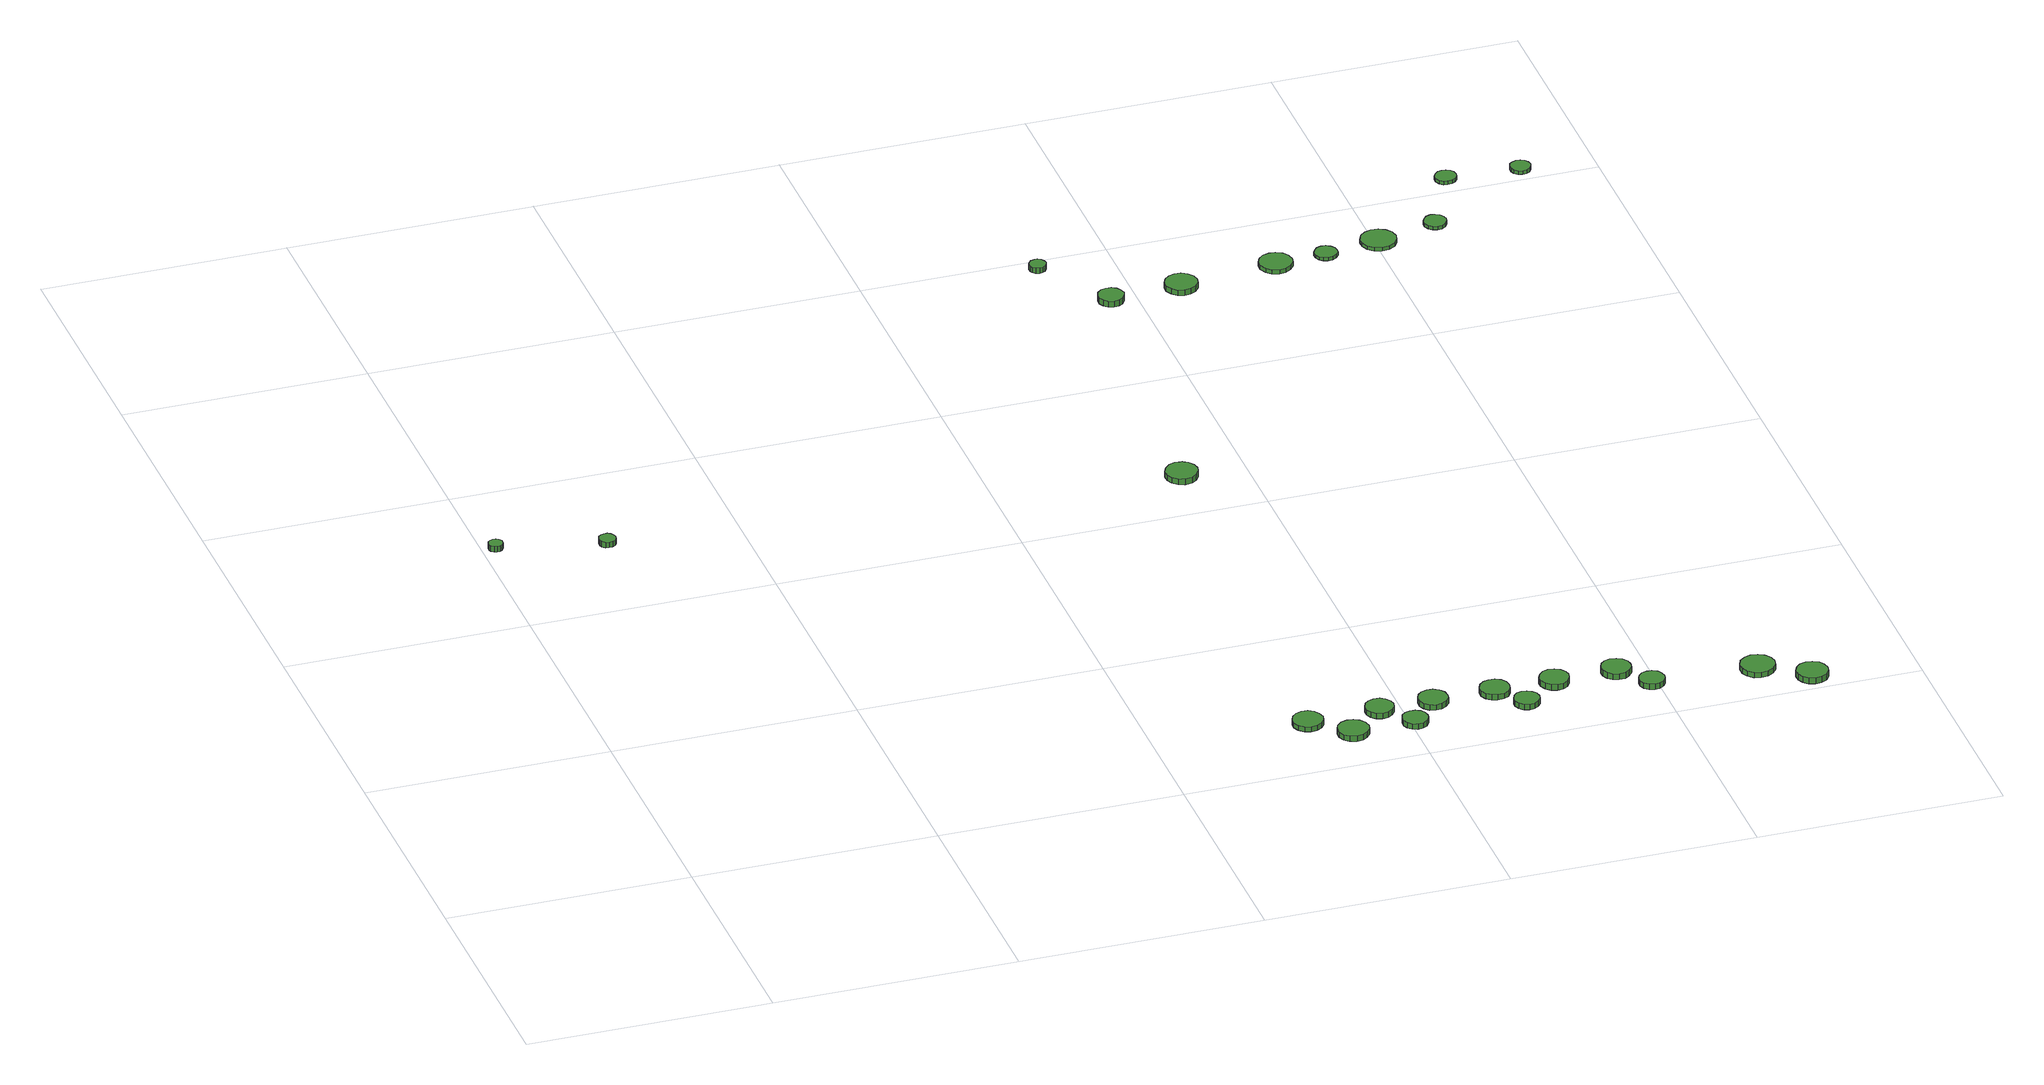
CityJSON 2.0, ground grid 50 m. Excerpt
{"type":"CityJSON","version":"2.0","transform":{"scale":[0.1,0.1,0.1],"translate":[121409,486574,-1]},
"CityObjects":{
"tree1":{"type":"SolitaryVegetationObject","attributes":{"function":"something"},"geometry":[{"type":"MultiSurface","lod":"1","boundaries":[[[0,1,2,3,4,5,6,7,8,9,10,11,12,13,14]],[[15,16,17,18,19,20,21,22,23,24,25,26,27,28,29]],[[0,29,28,1]],[[1,28,27,2]],[[2,27,26,3]],[[3,26,25,4]],[[4,25,24,5]],[[5,24,23,6]],[[6,23,22,7]],[[7,22,21,8]],[[8,21,20,9]],[[9,20,19,10]],[[10,19,18,11]],[[11,18,17,12]],[[12,17,16,13]],[[13,16,15,14]],[[14,15,29,0]]]}]},
"tree2":{"type":"SolitaryVegetationObject","attributes":{"function":"something"},"geometry":[{"type":"MultiSurface","lod":"1","boundaries":[[[30,31,32,33,34,35,36,37,38,39,40,41,42,43,44]],[[45,46,47,48,49,50,51,52,53,54,55,56,57,58,59]],[[30,59,58,31]],[[31,58,57,32]],[[32,57,56,33]],[[33,56,55,34]],[[34,55,54,35]],[[35,54,53,36]],[[36,53,52,37]],[[37,52,51,38]],[[38,51,50,39]],[[39,50,49,40]],[[40,49,48,41]],[[41,48,47,42]],[[42,47,46,43]],[[43,46,45,44]],[[44,45,59,30]]]}]},
"tree3":{"type":"SolitaryVegetationObject","attributes":{"function":"something"},"geometry":[{"type":"MultiSurface","lod":"1","boundaries":[[[60,61,62,63,64,65,66,67,68,69,70,71,72,73,74]],[[75,76,77,78,79,80,81,82,83,84,85,86,87,88,89]],[[60,89,88,61]],[[61,88,87,62]],[[62,87,86,63]],[[63,86,85,64]],[[64,85,84,65]],[[65,84,83,66]],[[66,83,82,67]],[[67,82,81,68]],[[68,81,80,69]],[[69,80,79,70]],[[70,79,78,71]],[[71,78,77,72]],[[72,77,76,73]],[[73,76,75,74]],[[74,75,89,60]]]}]},
"tree4":{"type":"SolitaryVegetationObject","attributes":{"function":"something"},"geometry":[{"type":"MultiSurface","lod":"1","boundaries":[[[90,91,92,93,94,95,96,97,98,99,100,101,102,103,104]],[[105,106,107,108,109,110,111,112,113,114,115,116,117,118,119]],[[90,119,118,91]],[[91,118,117,92]],[[92,117,116,93]],[[93,116,115,94]],[[94,115,114,95]],[[95,114,113,96]],[[96,113,112,97]],[[97,112,111,98]],[[98,111,110,99]],[[99,110,109,100]],[[100,109,108,101]],[[101,108,107,102]],[[102,107,106,103]],[[103,106,105,104]],[[104,105,119,90]]]}]},
"tree5":{"type":"SolitaryVegetationObject","attributes":{"function":"something"},"geometry":[{"type":"MultiSurface","lod":"1","boundaries":[[[120,121,122,123,124,125,126,127,128,129,130,131,132,133,134]],[[135,136,137,138,139,140,141,142,143,144,145,146,147,148,149]],[[120,149,148,121]],[[121,148,147,122]],[[122,147,146,123]],[[123,146,145,124]],[[124,145,144,125]],[[125,144,143,126]],[[126,143,142,127]],[[127,142,141,128]],[[128,141,140,129]],[[129,140,139,130]],[[130,139,138,131]],[[131,138,137,132]],[[132,137,136,133]],[[133,136,135,134]],[[134,135,149,120]]]}]},
"tree6":{"type":"SolitaryVegetationObject","attributes":{"function":"something"},"geometry":[{"type":"MultiSurface","lod":"1","boundaries":[[[150,151,152,153,154,155,156,157,158,159,160,161,162,163,164]],[[165,166,167,168,169,170,171,172,173,174,175,176,177,178,179]],[[150,179,178,151]],[[151,178,177,152]],[[152,177,176,153]],[[153,176,175,154]],[[154,175,174,155]],[[155,174,173,156]],[[156,173,172,157]],[[157,172,171,158]],[[158,171,170,159]],[[159,170,169,160]],[[160,169,168,161]],[[161,168,167,162]],[[162,167,166,163]],[[163,166,165,164]],[[164,165,179,150]]]}]},
"tree7":{"type":"SolitaryVegetationObject","attributes":{"function":"something"},"geometry":[{"type":"MultiSurface","lod":"1","boundaries":[[[180,181,182,183,184,185,186,187,188,189,190,191,192,193,194]],[[195,196,197,198,199,200,201,202,203,204,205,206,207,208,209]],[[180,209,208,181]],[[181,208,207,182]],[[182,207,206,183]],[[183,206,205,184]],[[184,205,204,185]],[[185,204,203,186]],[[186,203,202,187]],[[187,202,201,188]],[[188,201,200,189]],[[189,200,199,190]],[[190,199,198,191]],[[191,198,197,192]],[[192,197,196,193]],[[193,196,195,194]],[[194,195,209,180]]]}]},
"tree8":{"type":"SolitaryVegetationObject","attributes":{"function":"something"},"geometry":[{"type":"MultiSurface","lod":"1","boundaries":[[[210,211,212,213,214,215,216,217,218,219,220,221,222,223,224]],[[225,226,227,228,229,230,231,232,233,234,235,236,237,238,239]],[[210,239,238,211]],[[211,238,237,212]],[[212,237,236,213]],[[213,236,235,214]],[[214,235,234,215]],[[215,234,233,216]],[[216,233,232,217]],[[217,232,231,218]],[[218,231,230,219]],[[219,230,229,220]],[[220,229,228,221]],[[221,228,227,222]],[[222,227,226,223]],[[223,226,225,224]],[[224,225,239,210]]]}]},
"tree9":{"type":"SolitaryVegetationObject","attributes":{"function":"something"},"geometry":[{"type":"MultiSurface","lod":"1","boundaries":[[[240,241,242,243,244,245,246,247,248,249,250,251,252,253,254]],[[255,256,257,258,259,260,261,262,263,264,265,266,267,268,269]],[[240,269,268,241]],[[241,268,267,242]],[[242,267,266,243]],[[243,266,265,244]],[[244,265,264,245]],[[245,264,263,246]],[[246,263,262,247]],[[247,262,261,248]],[[248,261,260,249]],[[249,260,259,250]],[[250,259,258,251]],[[251,258,257,252]],[[252,257,256,253]],[[253,256,255,254]],[[254,255,269,240]]]}]},
"tree10":{"type":"SolitaryVegetationObject","attributes":{"function":"something"},"geometry":[{"type":"MultiSurface","lod":"1","boundaries":[[[270,271,272,273,274,275,276,277,278,279,280,281,282,283,284]],[[285,286,287,288,289,290,291,292,293,294,295,296,297,298,299]],[[270,299,298,271]],[[271,298,297,272]],[[272,297,296,273]],[[273,296,295,274]],[[274,295,294,275]],[[275,294,293,276]],[[276,293,292,277]],[[277,292,291,278]],[[278,291,290,279]],[[279,290,289,280]],[[280,289,288,281]],[[281,288,287,282]],[[282,287,286,283]],[[283,286,285,284]],[[284,285,299,270]]]}]},
"tree11":{"type":"SolitaryVegetationObject","attributes":{"function":"something"},"geometry":[{"type":"MultiSurface","lod":"1","boundaries":[[[300,301,302,303,304,305,306,307,308,309,310,311,312,313,314]],[[315,316,317,318,319,320,321,322,323,324,325,326,327,328,329]],[[300,329,328,301]],[[301,328,327,302]],[[302,327,326,303]],[[303,326,325,304]],[[304,325,324,305]],[[305,324,323,306]],[[306,323,322,307]],[[307,322,321,308]],[[308,321,320,309]],[[309,320,319,310]],[[310,319,318,311]],[[311,318,317,312]],[[312,317,316,313]],[[313,316,315,314]],[[314,315,329,300]]]}]},
"tree12":{"type":"SolitaryVegetationObject","attributes":{"function":"something"},"geometry":[{"type":"MultiSurface","lod":"1","boundaries":[[[330,331,332,333,334,335,336,337,338,339,340,341,342,343,344]],[[345,346,347,348,349,350,351,352,353,354,355,356,357,358,359]],[[330,359,358,331]],[[331,358,357,332]],[[332,357,356,333]],[[333,356,355,334]],[[334,355,354,335]],[[335,354,353,336]],[[336,353,352,337]],[[337,352,351,338]],[[338,351,350,339]],[[339,350,349,340]],[[340,349,348,341]],[[341,348,347,342]],[[342,347,346,343]],[[343,346,345,344]],[[344,345,359,330]]]}]},
"tree13":{"type":"SolitaryVegetationObject","attributes":{"function":"something"},"geometry":[{"type":"MultiSurface","lod":"1","boundaries":[[[360,361,362,363,364,365,366,367,368,369,370,371,372,373,374]],[[375,376,377,378,379,380,381,382,383,384,385,386,387,388,389]],[[360,389,388,361]],[[361,388,387,362]],[[362,387,386,363]],[[363,386,385,364]],[[364,385,384,365]],[[365,384,383,366]],[[366,383,382,367]],[[367,382,381,368]],[[368,381,380,369]],[[369,380,379,370]],[[370,379,378,371]],[[371,378,377,372]],[[372,377,376,373]],[[373,376,375,374]],[[374,375,389,360]]]}]},
"tree14":{"type":"SolitaryVegetationObject","attributes":{"function":"something"},"geometry":[{"type":"MultiSurface","lod":"1","boundaries":[[[390,391,392,393,394,395,396,397,398,399,400,401,402,403,404]],[[405,406,407,408,409,410,411,412,413,414,415,416,417,418,419]],[[390,419,418,391]],[[391,418,417,392]],[[392,417,416,393]],[[393,416,415,394]],[[394,415,414,395]],[[395,414,413,396]],[[396,413,412,397]],[[397,412,411,398]],[[398,411,410,399]],[[399,410,409,400]],[[400,409,408,401]],[[401,408,407,402]],[[402,407,406,403]],[[403,406,405,404]],[[404,405,419,390]]]}]},
"tree15":{"type":"SolitaryVegetationObject","attributes":{"function":"something"},"geometry":[{"type":"MultiSurface","lod":"1","boundaries":[[[420,421,422,423,424,425,426,427,428,429,430,431,432,433,434]],[[435,436,437,438,439,440,441,442,443,444,445,446,447,448,449]],[[420,449,448,421]],[[421,448,447,422]],[[422,447,446,423]],[[423,446,445,424]],[[424,445,444,425]],[[425,444,443,426]],[[426,443,442,427]],[[427,442,441,428]],[[428,441,440,429]],[[429,440,439,430]],[[430,439,438,431]],[[431,438,437,432]],[[432,437,436,433]],[[433,436,435,434]],[[434,435,449,420]]]}]},
"tree16":{"type":"SolitaryVegetationObject","attributes":{"function":"something"},"geometry":[{"type":"MultiSurface","lod":"1","boundaries":[[[450,451,452,453,454,455,456,457,458,459,460,461,462,463,464]],[[465,466,467,468,469,470,471,472,473,474,475,476,477,478,479]],[[450,479,478,451]],[[451,478,477,452]],[[452,477,476,453]],[[453,476,475,454]],[[454,475,474,455]],[[455,474,473,456]],[[456,473,472,457]],[[457,472,471,458]],[[458,471,470,459]],[[459,470,469,460]],[[460,469,468,461]],[[461,468,467,462]],[[462,467,466,463]],[[463,466,465,464]],[[464,465,479,450]]]}]},
"tree17":{"type":"SolitaryVegetationObject","attributes":{"function":"something"},"geometry":[{"type":"MultiSurface","lod":"1","boundaries":[[[480,481,482,483,484,485,486,487,488,489,490,491,492,493,494]],[[495,496,497,498,499,500,501,502,503,504,505,506,507,508,509]],[[480,509,508,481]],[[481,508,507,482]],[[482,507,506,483]],[[483,506,505,484]],[[484,505,504,485]],[[485,504,503,486]],[[486,503,502,487]],[[487,502,501,488]],[[488,501,500,489]],[[489,500,499,490]],[[490,499,498,491]],[[491,498,497,492]],[[492,497,496,493]],[[493,496,495,494]],[[494,495,509,480]]]}]},
"tree18":{"type":"SolitaryVegetationObject","attributes":{"function":"something"},"geometry":[{"type":"MultiSurface","lod":"1","boundaries":[[[510,511,512,513,514,515,516,517,518,519,520,521,522,523,524]],[[525,526,527,528,529,530,531,532,533,534,535,536,537,538,539]],[[510,539,538,511]],[[511,538,537,512]],[[512,537,536,513]],[[513,536,535,514]],[[514,535,534,515]],[[515,534,533,516]],[[516,533,532,517]],[[517,532,531,518]],[[518,531,530,519]],[[519,530,529,520]],[[520,529,528,521]],[[521,528,527,522]],[[522,527,526,523]],[[523,526,525,524]],[[524,525,539,510]]]}]},
"tree19":{"type":"SolitaryVegetationObject","attributes":{"function":"something"},"geometry":[{"type":"MultiSurface","lod":"1","boundaries":[[[540,541,542,543,544,545,546,547,548,549,550,551,552,553,554]],[[555,556,557,558,559,560,561,562,563,564,565,566,567,568,569]],[[540,569,568,541]],[[541,568,567,542]],[[542,567,566,543]],[[543,566,565,544]],[[544,565,564,545]],[[545,564,563,546]],[[546,563,562,547]],[[547,562,561,548]],[[548,561,560,549]],[[549,560,559,550]],[[550,559,558,551]],[[551,558,557,552]],[[552,557,556,553]],[[553,556,555,554]],[[554,555,569,540]]]}]},
"tree20":{"type":"SolitaryVegetationObject","attributes":{"function":"something"},"geometry":[{"type":"MultiSurface","lod":"1","boundaries":[[[570,571,572,573,574,575,576,577,578,579,580,581,582,583,584]],[[585,586,587,588,589,590,591,592,593,594,595,596,597,598,599]],[[570,599,598,571]],[[571,598,597,572]],[[572,597,596,573]],[[573,596,595,574]],[[574,595,594,575]],[[575,594,593,576]],[[576,593,592,577]],[[577,592,591,578]],[[578,591,590,579]],[[579,590,589,580]],[[580,589,588,581]],[[581,588,587,582]],[[582,587,586,583]],[[583,586,585,584]],[[584,585,599,570]]]}]},
"tree21":{"type":"SolitaryVegetationObject","attributes":{"function":"something"},"geometry":[{"type":"MultiSurface","lod":"1","boundaries":[[[600,601,602,603,604,605,606,607,608,609,610,611,612,613,614]],[[615,616,617,618,619,620,621,622,623,624,625,626,627,628,629]],[[600,629,628,601]],[[601,628,627,602]],[[602,627,626,603]],[[603,626,625,604]],[[604,625,624,605]],[[605,624,623,606]],[[606,623,622,607]],[[607,622,621,608]],[[608,621,620,609]],[[609,620,619,610]],[[610,619,618,611]],[[611,618,617,612]],[[612,617,616,613]],[[613,616,615,614]],[[614,615,629,600]]]}]},
"tree22":{"type":"SolitaryVegetationObject","attributes":{"function":"something"},"geometry":[{"type":"MultiSurface","lod":"1","boundaries":[[[630,631,632,633,634,635,636,637,638,639,640,641,642,643,644]],[[645,646,647,648,649,650,651,652,653,654,655,656,657,658,659]],[[630,659,658,631]],[[631,658,657,632]],[[632,657,656,633]],[[633,656,655,634]],[[634,655,654,635]],[[635,654,653,636]],[[636,653,652,637]],[[637,652,651,638]],[[638,651,650,639]],[[639,650,649,640]],[[640,649,648,641]],[[641,648,647,642]],[[642,647,646,643]],[[643,646,645,644]],[[644,645,659,630]]]}]},
"tree23":{"type":"SolitaryVegetationObject","attributes":{"function":"something"},"geometry":[{"type":"MultiSurface","lod":"1","boundaries":[[[660,661,662,663,664,665,666,667,668,669,670,671,672,673,674]],[[675,676,677,678,679,680,681,682,683,684,685,686,687,688,689]],[[660,689,688,661]],[[661,688,687,662]],[[662,687,686,663]],[[663,686,685,664]],[[664,685,684,665]],[[665,684,683,666]],[[666,683,682,667]],[[667,682,681,668]],[[668,681,680,669]],[[669,680,679,670]],[[670,679,678,671]],[[671,678,677,672]],[[672,677,676,673]],[[673,676,675,674]],[[674,675,689,660]]]}]},
"tree24":{"type":"SolitaryVegetationObject","attributes":{"function":"something"},"geometry":[{"type":"MultiSurface","lod":"1","boundaries":[[[690,691,692,693,694,695,696,697,698,699,700,701,702,703,704]],[[705,706,707,708,709,710,711,712,713,714,715,716,717,718,719]],[[690,719,718,691]],[[691,718,717,692]],[[692,717,716,693]],[[693,716,715,694]],[[694,715,714,695]],[[695,714,713,696]],[[696,713,712,697]],[[697,712,711,698]],[[698,711,710,699]],[[699,710,709,700]],[[700,709,708,701]],[[701,708,707,702]],[[702,707,706,703]],[[703,706,705,704]],[[704,705,719,690]]]}]}
},
"vertices":[
[37,1278,31],[36,1284,31],[32,1289,31],[27,1292,31],[21,1293,31],[15,1291,31],[10,1287,31],[8,1282,31],[8,1275,31],[10,1270,31],[15,1266,31],[21,1264,31],[27,1264,31],[32,1267,31],[36,1272,31],[36,1272,19],[32,1267,19],[27,1264,19],[21,1264,19],[15,1266,19],[10,1270,19],[8,1275,19],[8,1282,19],[10,1287,19],[15,1291,19],[21,1293,19],[27,1292,19],[32,1289,19],[36,1284,19],[37,1278,19],
[254,1240,24],[252,1247,24],[248,1253,24],[242,1257,24],[235,1257,24],[228,1255,24],[222,1250,24],[220,1244,24],[220,1237,24],[222,1230,24],[228,1225,24],[235,1223,24],[242,1224,24],[248,1227,24],[252,1233,24],[252,1233,12],[248,1227,12],[242,1224,12],[235,1223,12],[228,1225,12],[222,1230,12],[220,1237,12],[220,1244,12],[222,1250,12],[228,1255,12],[235,1257,12],[242,1257,12],[248,1253,12],[252,1247,12],[254,1240,12],
[1341,177,19],[1338,190,19],[1331,200,19],[1320,207,19],[1307,208,19],[1295,204,19],[1285,195,19],[1280,183,19],[1280,171,19],[1285,159,19],[1295,150,19],[1307,146,19],[1320,148,19],[1331,154,19],[1338,164,19],[1338,164,8],[1331,154,8],[1320,148,8],[1307,146,8],[1295,150,8],[1285,159,8],[1280,171,8],[1280,183,8],[1285,195,8],[1295,204,8],[1307,208,8],[1320,207,8],[1331,200,8],[1338,190,8],[1341,177,8],
[1414,114,21],[1411,127,21],[1403,138,21],[1392,145,21],[1379,146,21],[1366,142,21],[1356,133,21],[1351,121,21],[1351,108,21],[1356,95,21],[1366,87,21],[1379,82,21],[1392,84,21],[1403,91,21],[1411,101,21],[1411,101,9],[1403,91,9],[1392,84,9],[1379,82,9],[1366,87,9],[1356,95,9],[1351,108,9],[1351,121,9],[1356,133,9],[1366,142,9],[1379,146,9],[1392,145,9],[1403,138,9],[1411,127,9],[1414,114,9],
[1485,177,21],[1482,189,21],[1475,199,21],[1465,205,21],[1453,206,21],[1441,202,21],[1432,194,21],[1428,183,21],[1428,171,21],[1432,160,21],[1441,152,21],[1453,148,21],[1465,150,21],[1475,156,21],[1482,165,21],[1482,165,9],[1475,156,9],[1465,150,9],[1453,148,9],[1441,152,9],[1432,160,9],[1428,171,9],[1428,183,9],[1432,194,9],[1441,202,9],[1453,206,9],[1465,205,9],[1475,199,9],[1482,189,9],[1485,177,9],
[1533,112,23],[1531,123,23],[1525,132,23],[1515,137,23],[1504,138,23],[1494,135,23],[1486,128,23],[1482,118,23],[1482,107,23],[1486,97,23],[1494,90,23],[1504,86,23],[1515,87,23],[1525,93,23],[1531,102,23],[1531,102,11],[1525,93,11],[1515,87,11],[1504,86,11],[1494,90,11],[1486,97,11],[1482,107,11],[1482,118,11],[1486,128,11],[1494,135,11],[1504,138,11],[1515,137,11],[1525,132,11],[1531,123,11],[1533,112,11],
[1594,176,21],[1592,189,21],[1584,199,21],[1573,205,21],[1561,206,21],[1549,202,21],[1540,194,21],[1535,183,21],[1535,170,21],[1540,159,21],[1549,150,21],[1561,147,21],[1573,148,21],[1584,154,21],[1592,164,21],[1592,164,9],[1584,154,9],[1573,148,9],[1561,147,9],[1549,150,9],[1540,159,9],[1535,170,9],[1535,183,9],[1540,194,9],[1549,202,9],[1561,206,9],[1573,205,9],[1584,199,9],[1592,189,9],[1594,176,9],
[1403,1139,22],[1400,1152,22],[1392,1164,22],[1381,1170,22],[1367,1172,22],[1354,1168,22],[1344,1158,22],[1338,1146,22],[1338,1132,22],[1344,1120,22],[1354,1111,22],[1367,1106,22],[1381,1108,22],[1392,1115,22],[1400,1126,22],[1400,1126,9],[1392,1115,9],[1381,1108,9],[1367,1106,9],[1354,1111,9],[1344,1120,9],[1338,1132,9],[1338,1146,9],[1344,1158,9],[1354,1168,9],[1367,1172,9],[1381,1170,9],[1392,1164,9],[1400,1152,9],[1403,1139,9],
[1719,176,21],[1717,188,21],[1710,198,21],[1699,204,21],[1686,205,21],[1675,202,21],[1665,193,21],[1660,182,21],[1660,169,21],[1665,158,21],[1675,150,21],[1686,146,21],[1699,147,21],[1710,153,21],[1717,163,21],[1717,163,9],[1710,153,9],[1699,147,9],[1686,146,9],[1675,150,9],[1665,158,9],[1660,169,9],[1660,182,9],[1665,193,9],[1675,202,9],[1686,205,9],[1699,204,9],[1710,198,9],[1717,188,9],[1719,176,9],
[1760,113,24],[1758,124,24],[1751,132,24],[1742,138,24],[1731,139,24],[1721,136,24],[1713,128,24],[1709,118,24],[1709,108,24],[1713,98,24],[1721,90,24],[1731,87,24],[1742,88,24],[1751,94,24],[1758,102,24],[1758,102,12],[1751,94,12],[1742,88,12],[1731,87,12],[1721,90,12],[1713,98,12],[1709,108,12],[1709,118,12],[1713,128,12],[1721,136,12],[1731,139,12],[1742,138,12],[1751,132,12],[1758,124,12],[1760,113,12],
[1840,175,22],[1837,187,22],[1830,197,22],[1819,203,22],[1807,205,22],[1795,201,22],[1786,192,22],[1781,181,22],[1781,169,22],[1786,157,22],[1795,149,22],[1807,145,22],[1819,146,22],[1830,152,22],[1837,163,22],[1837,163,9],[1830,152,9],[1819,146,9],[1807,145,9],[1795,149,9],[1786,157,9],[1781,169,9],[1781,181,9],[1786,192,9],[1795,201,9],[1807,205,9],[1819,203,9],[1830,197,9],[1837,187,9],[1840,175,9],
[1367,1967,22],[1365,1974,22],[1361,1980,22],[1355,1984,22],[1348,1984,22],[1341,1982,22],[1336,1977,22],[1333,1971,22],[1333,1963,22],[1336,1957,22],[1341,1952,22],[1348,1950,22],[1355,1951,22],[1361,1954,22],[1365,1960,22],[1365,1960,10],[1361,1954,10],[1355,1951,10],[1348,1950,10],[1341,1952,10],[1336,1957,10],[1333,1963,10],[1333,1971,10],[1336,1977,10],[1341,1982,10],[1348,1984,10],[1355,1984,10],[1361,1980,10],[1365,1974,10],[1367,1967,10],
[1965,174,23],[1963,186,23],[1955,196,23],[1945,202,23],[1932,204,23],[1920,200,23],[1911,192,23],[1906,180,23],[1906,168,23],[1911,156,23],[1920,148,23],[1932,144,23],[1945,145,23],[1955,152,23],[1963,162,23],[1963,162,10],[1955,152,10],[1945,145,10],[1932,144,10],[1920,148,10],[1911,156,10],[1906,168,10],[1906,180,10],[1911,192,10],[1920,200,10],[1932,204,10],[1945,202,10],[1955,196,10],[1963,186,10],[1965,174,10],
[1473,1807,25],[1470,1818,25],[1464,1827,25],[1455,1832,25],[1444,1833,25],[1433,1830,25],[1425,1823,25],[1421,1813,25],[1421,1802,25],[1425,1792,25],[1433,1785,25],[1444,1781,25],[1455,1783,25],[1464,1788,25],[1470,1797,25],[1470,1797,12],[1464,1788,12],[1455,1783,12],[1444,1781,12],[1433,1785,12],[1425,1792,12],[1421,1802,12],[1421,1813,12],[1425,1823,12],[1433,1830,12],[1444,1833,12],[1455,1832,12],[1464,1827,12],[1470,1818,12],[1473,1807,12],
[2013,110,24],[2011,121,24],[2005,130,24],[1995,135,24],[1985,136,24],[1974,133,24],[1966,125,24],[1962,116,24],[1962,105,24],[1966,95,24],[1974,88,24],[1985,84,24],[1995,85,24],[2005,91,24],[2011,100,24],[2011,100,12],[2005,91,12],[1995,85,12],[1985,84,12],[1974,88,12],[1966,95,12],[1962,105,12],[1962,116,12],[1966,125,12],[1974,133,12],[1985,136,12],[1995,135,12],[2005,130,12],[2011,121,12],[2013,110,12],
[1626,1821,19],[1623,1834,19],[1615,1845,19],[1603,1852,19],[1590,1853,19],[1577,1849,19],[1567,1840,19],[1561,1828,19],[1561,1814,19],[1567,1802,19],[1577,1792,19],[1590,1788,19],[1603,1790,19],[1615,1796,19],[1623,1807,19],[1623,1807,7],[1615,1796,7],[1603,1790,7],[1590,1788,7],[1577,1792,7],[1567,1802,7],[1561,1814,7],[1561,1828,7],[1567,1840,7],[1577,1849,7],[1590,1853,7],[1603,1852,7],[1615,1845,7],[1623,1834,7],[1626,1821,7],
[2232,95,25],[2229,109,25],[2220,121,25],[2208,128,25],[2193,130,25],[2180,125,25],[2169,116,25],[2163,103,25],[2163,88,25],[2169,75,25],[2180,65,25],[2193,61,25],[2208,62,25],[2220,70,25],[2229,81,25],[2229,81,13],[2220,70,13],[2208,62,13],[2193,61,13],[2180,65,13],[2169,75,13],[2163,88,13],[2163,103,13],[2169,116,13],[2180,125,13],[2193,130,13],[2208,128,13],[2220,121,13],[2229,109,13],[2232,95,13],
[2321,38,26],[2318,51,26],[2311,62,26],[2299,68,26],[2286,70,26],[2273,66,26],[2264,57,26],[2258,45,26],[2258,31,26],[2264,19,26],[2273,10,26],[2286,6,26],[2299,8,26],[2311,14,26],[2318,25,26],[2318,25,13],[2311,14,13],[2299,8,13],[2286,6,13],[2273,10,13],[2264,19,13],[2258,31,13],[2258,45,13],[2264,57,13],[2273,66,13],[2286,70,13],[2299,68,13],[2311,62,13],[2318,51,13],[2321,38,13],
[1826,1842,16],[1823,1855,16],[1815,1867,16],[1802,1874,16],[1789,1875,16],[1775,1871,16],[1765,1861,16],[1759,1849,16],[1759,1835,16],[1765,1822,16],[1775,1813,16],[1789,1808,16],[1802,1810,16],[1815,1817,16],[1823,1828,16],[1823,1828,7],[1815,1817,7],[1802,1810,7],[1789,1808,7],[1775,1813,7],[1765,1822,7],[1759,1835,7],[1759,1849,7],[1765,1861,7],[1775,1871,7],[1789,1875,7],[1802,1874,7],[1815,1867,7],[1823,1855,7],[1826,1842,7],
[1920,1849,14],[1918,1858,14],[1912,1866,14],[1903,1871,14],[1894,1872,14],[1885,1869,14],[1878,1862,14],[1874,1854,14],[1874,1844,14],[1878,1835,14],[1885,1829,14],[1894,1826,14],[1903,1827,14],[1912,1832,14],[1918,1839,14],[1918,1839,7],[1912,1832,7],[1903,1827,7],[1894,1826,7],[1885,1829,7],[1878,1835,7],[1874,1844,7],[1874,1854,7],[1878,1862,7],[1885,1869,7],[1894,1872,7],[1903,1871,7],[1912,1866,7],[1918,1858,7],[1920,1849,7],
[2044,1864,15],[2041,1878,15],[2032,1890,15],[2019,1897,15],[2004,1899,15],[1990,1894,15],[1979,1885,15],[1973,1871,15],[1973,1856,15],[1979,1843,15],[1990,1833,15],[2004,1828,15],[2019,1830,15],[2032,1837,15],[2041,1849,15],[2041,1849,7],[2032,1837,7],[2019,1830,7],[2004,1828,7],[1990,1833,7],[1979,1843,7],[1973,1856,7],[1973,1871,7],[1979,1885,7],[1990,1894,7],[2004,1899,7],[2019,1897,7],[2032,1890,7],[2041,1878,7],[2044,1864,7],
[2156,1894,15],[2154,1903,15],[2148,1911,15],[2140,1916,15],[2131,1917,15],[2122,1914,15],[2115,1907,15],[2111,1899,15],[2111,1889,15],[2115,1880,15],[2122,1874,15],[2131,1871,15],[2140,1872,15],[2148,1877,15],[2154,1885,15],[2154,1885,7],[2148,1877,7],[2140,1872,7],[2131,1871,7],[2122,1874,7],[2115,1880,7],[2111,1889,7],[2111,1899,7],[2115,1907,7],[2122,1914,7],[2131,1917,7],[2140,1916,7],[2148,1911,7],[2154,1903,7],[2156,1894,7],
[2227,2048,15],[2225,2057,15],[2220,2064,15],[2212,2069,15],[2203,2069,15],[2195,2067,15],[2188,2061,15],[2184,2053,15],[2184,2044,15],[2188,2035,15],[2195,2029,15],[2203,2027,15],[2212,2028,15],[2220,2032,15],[2225,2039,15],[2225,2039,7],[2220,2032,7],[2212,2028,7],[2203,2027,7],[2195,2029,7],[2188,2035,7],[2184,2044,7],[2184,2053,7],[2188,2061,7],[2195,2067,7],[2203,2069,7],[2212,2069,7],[2220,2064,7],[2225,2057,7],[2227,2048,7],
[2375,2039,15],[2373,2048,15],[2368,2055,15],[2360,2059,15],[2352,2060,15],[2344,2057,15],[2337,2052,15],[2334,2044,15],[2334,2035,15],[2337,2027,15],[2344,2021,15],[2352,2019,15],[2360,2019,15],[2368,2024,15],[2373,2031,15],[2373,2031,7],[2368,2024,7],[2360,2019,7],[2352,2019,7],[2344,2021,7],[2337,2027,7],[2334,2035,7],[2334,2044,7],[2337,2052,7],[2344,2057,7],[2352,2060,7],[2360,2059,7],[2368,2055,7],[2373,2048,7],[2375,2039,7]
]}
